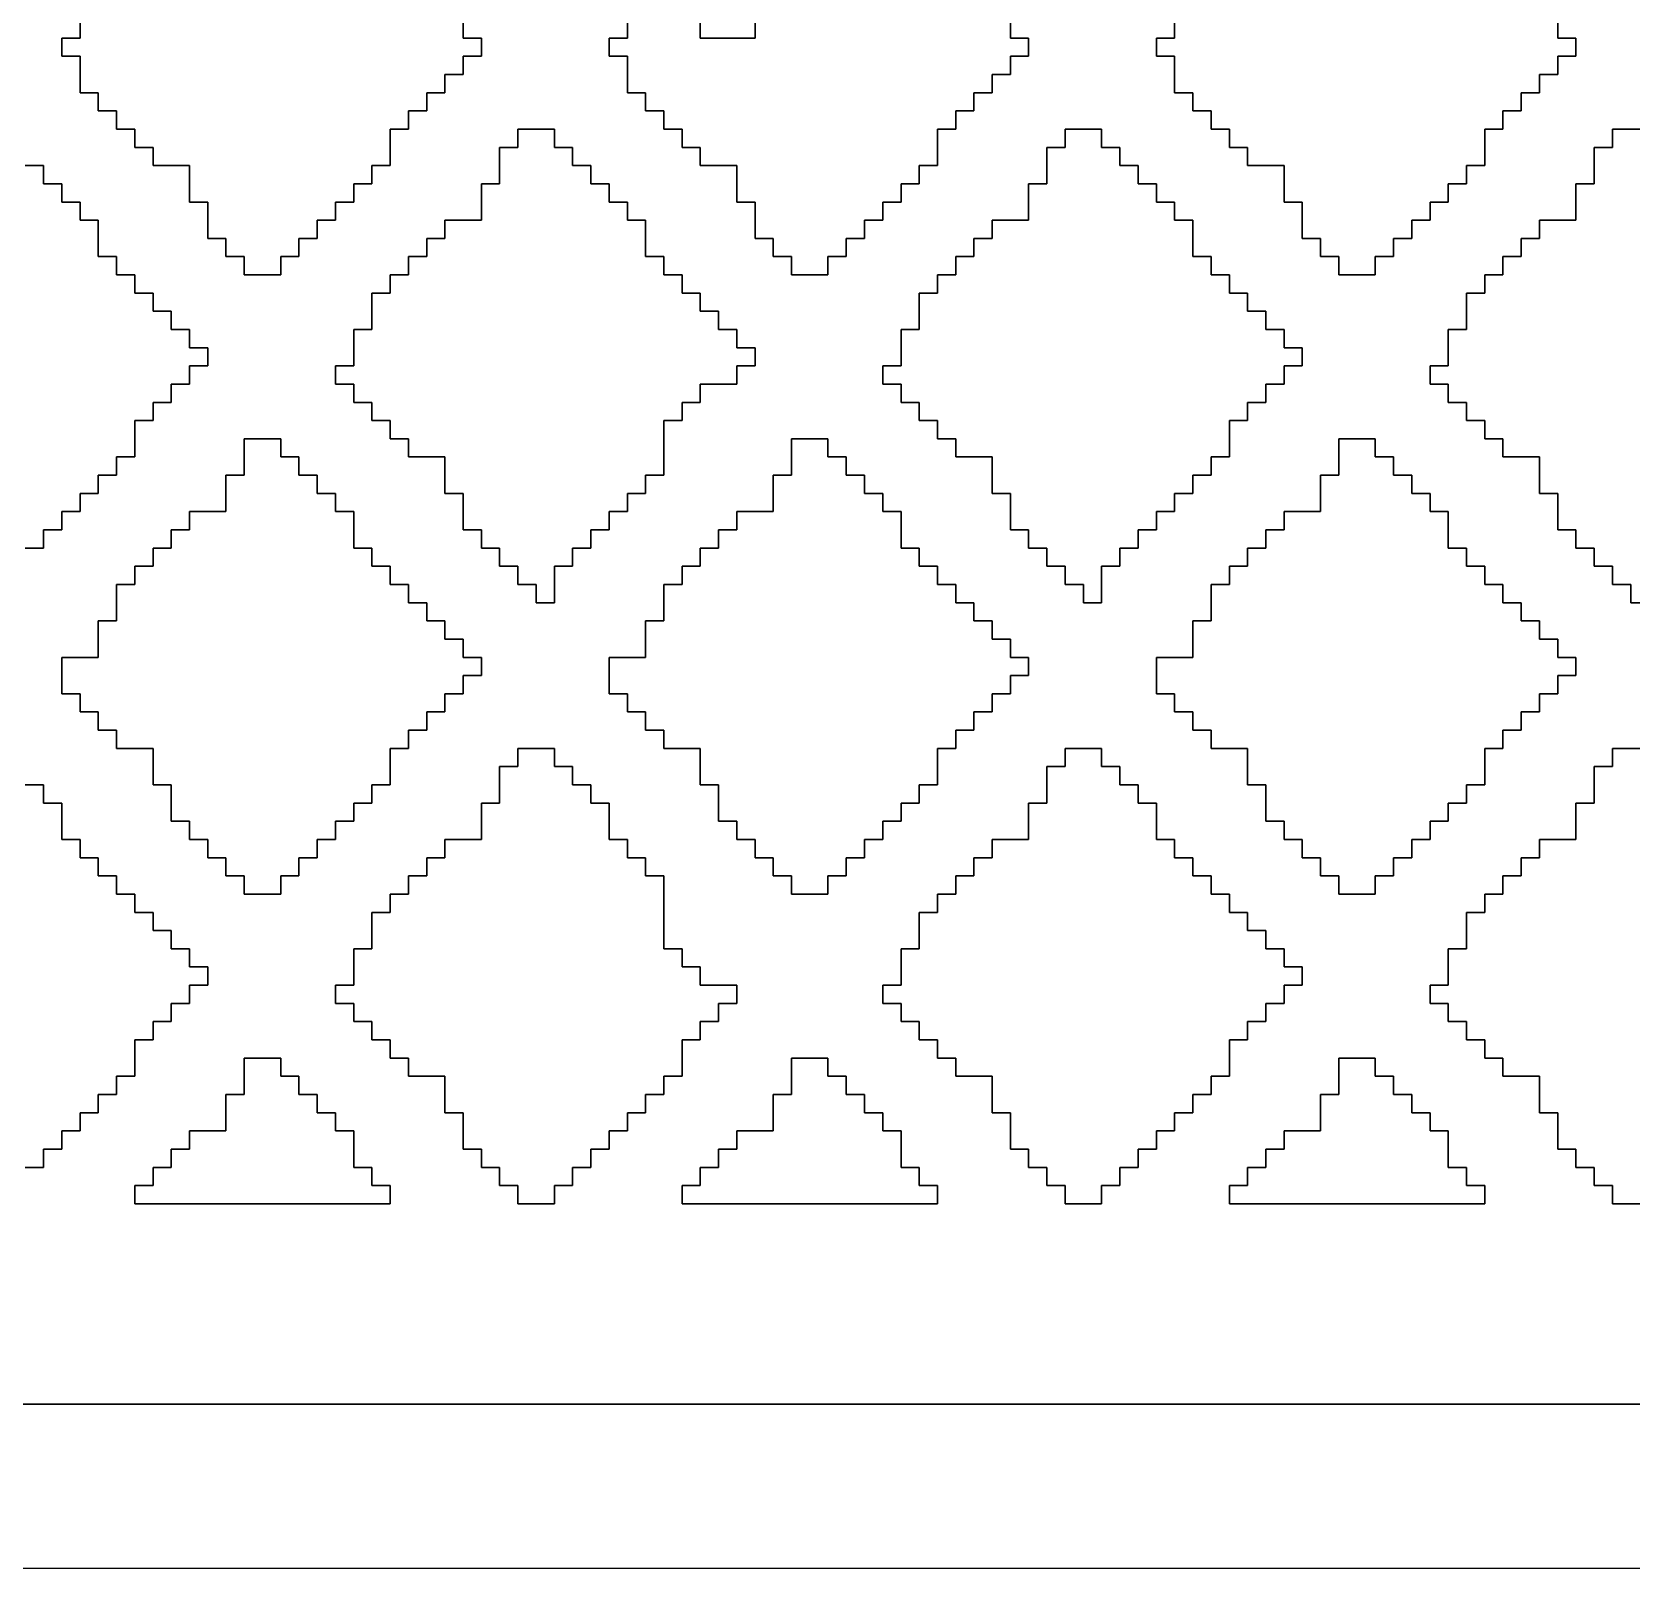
# Model space of a CAD drawing. Header units: millimetres. Extents: x 0 to 6624, y -35 to 3500.
# Drawn here: x 5262.7 to 5465.1, y 0 to 194.4 of the extents above; entities that cross this region are included whole.
import ezdxf

# ---------------------------------------------------------------- set-up
doc = ezdxf.new("R2010")
doc.units = ezdxf.units.MM
for name, color, linetype in [('AUTHORITY_DIMENSIONS', 7, 'Continuous'), ('garden_ground', 7, 'Continuous'), ('shiorido', 7, 'Continuous')]:
    doc.layers.add(name, color=color, linetype=linetype)

msp = doc.modelspace()

# ---------------------------------------------------------------- linework, layer by layer
at = {"layer": 'AUTHORITY_DIMENSIONS'}
msp.add_lwpolyline([(4080, 0), (6580, 0), (6580, 3500), (4080, 3500)], close=True, dxfattribs=at)
at = {"layer": 'garden_ground'}
for points in [[(5268.83, 198.29), (5268.83, 193.68), (5266.52, 193.68), (5266.52, 191.37), (5268.83, 191.37), (5268.83, 186.76), (5271.14, 186.76), (5271.14, 184.45), (5273.44, 184.45), (5273.44, 182.15), (5275.75, 182.15), (5275.75, 179.84), (5278.06, 179.84), (5278.06, 177.54), (5282.68, 177.54), (5282.68, 172.92), (5284.99, 172.92), (5284.99, 168.31), (5287.29, 168.31), (5287.29, 166.01), (5289.6, 166.01), (5289.6, 163.7), (5294.22, 163.7), (5294.22, 166.01), (5296.53, 166.01), (5296.53, 168.31), (5298.84, 168.31), (5298.84, 170.62), (5301.14, 170.62), (5301.14, 172.92), (5303.45, 172.92), (5303.45, 175.23), (5305.76, 175.23), (5305.76, 177.54), (5308.07, 177.54), (5308.07, 182.15), (5310.38, 182.15), (5310.38, 184.45), (5312.69, 184.45), (5312.69, 186.76), (5315, 186.76), (5315, 189.06), (5317.3, 189.06), (5317.3, 191.37), (5319.61, 191.37), (5319.61, 193.68), (5317.3, 193.68), (5317.3, 195.98)], [(5338.08, 198.29), (5338.08, 193.68), (5335.77, 193.68), (5335.77, 191.37), (5338.08, 191.37), (5338.08, 186.76), (5340.39, 186.76), (5340.39, 184.45), (5342.7, 184.45), (5342.7, 182.15), (5345, 182.15), (5345, 179.84), (5347.31, 179.84), (5347.31, 177.54), (5351.93, 177.54), (5351.93, 172.92), (5354.24, 172.92), (5354.24, 168.31), (5356.55, 168.31), (5356.55, 166.01), (5358.86, 166.01), (5358.86, 163.7), (5363.47, 163.7), (5363.47, 166.01), (5365.78, 166.01), (5365.78, 168.31), (5368.09, 168.31), (5368.09, 170.62), (5370.4, 170.62), (5370.4, 172.92), (5372.71, 172.92), (5372.71, 175.23), (5375.01, 175.23), (5375.01, 177.54), (5377.32, 177.54), (5377.32, 182.15), (5379.63, 182.15), (5379.63, 184.45), (5381.94, 184.45), (5381.94, 186.76), (5384.25, 186.76), (5384.25, 189.06), (5386.56, 189.06), (5386.56, 191.37), (5388.86, 191.37), (5388.86, 193.68), (5386.56, 193.68), (5386.56, 195.98)], [(5407.33, 198.29), (5407.33, 193.68), (5405.02, 193.68), (5405.02, 191.37), (5407.33, 191.37), (5407.33, 186.76), (5409.64, 186.76), (5409.64, 184.45), (5411.95, 184.45), (5411.95, 182.15), (5414.26, 182.15), (5414.26, 179.84), (5416.57, 179.84), (5416.57, 177.54), (5421.18, 177.54), (5421.18, 172.92), (5423.49, 172.92), (5423.49, 168.31), (5425.8, 168.31), (5425.8, 166.01), (5428.11, 166.01), (5428.11, 163.7), (5432.72, 163.7), (5432.72, 166.01), (5435.03, 166.01), (5435.03, 168.31), (5437.34, 168.31), (5437.34, 170.62), (5439.65, 170.62), (5439.65, 172.92), (5441.96, 172.92), (5441.96, 175.23), (5444.27, 175.23), (5444.27, 177.54), (5446.57, 177.54), (5446.57, 182.15), (5448.88, 182.15), (5448.88, 184.45), (5451.19, 184.45), (5451.19, 186.76), (5453.5, 186.76), (5453.5, 189.06), (5455.81, 189.06), (5455.81, 191.37), (5458.12, 191.37), (5458.12, 193.68), (5455.81, 193.68), (5455.81, 195.98)], [(5354.24, 195.98), (5354.24, 193.68), (5347.31, 193.68), (5347.31, 195.98)], [(5467.35, 182.15), (5462.73, 182.15), (5462.73, 182.15), (5462.73, 179.84), (5460.42, 179.84), (5460.42, 175.23), (5458.12, 175.23), (5458.12, 170.62), (5453.5, 170.62), (5453.5, 168.31), (5451.19, 168.31), (5451.19, 166.01), (5448.88, 166.01), (5448.88, 163.7), (5446.57, 163.7), (5446.57, 161.4), (5444.27, 161.4), (5444.27, 156.79), (5441.96, 156.79), (5441.96, 152.17), (5439.65, 152.17), (5439.65, 149.87), (5441.96, 149.87), (5441.96, 147.56), (5444.27, 147.56), (5444.27, 145.26), (5446.57, 145.26), (5446.57, 142.95), (5448.88, 142.95), (5448.88, 140.65), (5453.5, 140.65), (5453.5, 136.03), (5455.81, 136.03), (5455.81, 131.42), (5458.12, 131.42), (5458.12, 129.12), (5460.42, 129.12), (5460.42, 126.81), (5462.73, 126.81), (5462.73, 124.51), (5465.04, 124.51), (5465.04, 122.2), (5467.35, 122.2)], [(5261.9, 129.12), (5264.21, 129.12), (5264.21, 131.42), (5266.52, 131.42), (5266.52, 133.73), (5268.83, 133.73), (5268.83, 136.03), (5271.14, 136.03), (5271.14, 138.34), (5273.44, 138.34), (5273.44, 140.65), (5275.75, 140.65), (5275.75, 145.26), (5278.06, 145.26), (5278.06, 147.56), (5280.37, 147.56), (5280.37, 149.87), (5282.68, 149.87), (5282.68, 152.17), (5284.99, 152.17), (5284.99, 154.48), (5282.68, 154.48), (5282.68, 156.79), (5280.37, 156.79), (5280.37, 159.09), (5278.06, 159.09), (5278.06, 161.4), (5275.75, 161.4), (5275.75, 163.7), (5273.44, 163.7), (5273.44, 166.01), (5271.14, 166.01), (5271.14, 170.62), (5268.83, 170.62), (5268.83, 172.92), (5266.52, 172.92), (5266.52, 175.23), (5264.21, 175.23), (5264.21, 177.54), (5261.9, 177.54)], [(5467.35, 103.75), (5462.73, 103.75), (5462.73, 103.75), (5462.73, 101.45), (5460.42, 101.45), (5460.42, 96.84), (5458.12, 96.84), (5458.12, 92.23), (5453.5, 92.23), (5453.5, 89.92), (5451.19, 89.92), (5451.19, 87.62), (5448.88, 87.62), (5448.88, 85.31), (5446.57, 85.31), (5446.57, 83), (5444.27, 83), (5444.27, 78.39), (5441.96, 78.39), (5441.96, 73.78), (5439.65, 73.78), (5439.65, 71.48), (5441.96, 71.48), (5441.96, 69.17), (5444.27, 69.17), (5444.27, 66.86), (5446.57, 66.86), (5446.57, 64.56), (5448.88, 64.56), (5448.88, 62.25), (5453.5, 62.25), (5453.5, 57.64), (5455.81, 57.64), (5455.81, 53.03), (5458.12, 53.03), (5458.12, 50.72), (5460.42, 50.72), (5460.42, 48.42), (5462.73, 48.42), (5462.73, 46.11), (5467.35, 46.11)], [(5261.9, 50.72), (5264.21, 50.72), (5264.21, 53.03), (5266.52, 53.03), (5266.52, 55.34), (5268.83, 55.34), (5268.83, 57.64), (5271.14, 57.64), (5271.14, 59.95), (5273.44, 59.95), (5273.44, 62.25), (5275.75, 62.25), (5275.75, 66.86), (5278.06, 66.86), (5278.06, 69.17), (5280.37, 69.17), (5280.37, 71.48), (5282.68, 71.48), (5282.68, 73.78), (5284.99, 73.78), (5284.99, 76.09), (5282.68, 76.09), (5282.68, 78.39), (5280.37, 78.39), (5280.37, 80.7), (5278.06, 80.7), (5278.06, 83), (5275.75, 83), (5275.75, 85.31), (5273.44, 85.31), (5273.44, 87.62), (5271.14, 87.62), (5271.14, 89.92), (5268.83, 89.92), (5268.83, 92.23), (5266.52, 92.23), (5266.52, 96.84), (5264.21, 96.84), (5264.21, 99.14), (5261.9, 99.14)], [(5585.08, 20.75), (5118.78, 20.75), (5118.78, 23.06), (5116.47, 23.06), (5116.47, 25.36), (5111.86, 25.36), (5111.86, 29.97), (5109.55, 29.97), (5109.55, 32.28), (5107.24, 32.28), (5107.24, 96.84), (5100.31, 96.84), (5100.31, 94.53), (5095.7, 94.53), (5095.7, 0), (5608.16, 0)]]:
    msp.add_lwpolyline(points, dxfattribs=at)
for points in [[(5324.23, 182.15), (5324.23, 179.84), (5321.92, 179.84), (5321.92, 175.23), (5319.61, 175.23), (5319.61, 170.62), (5315, 170.62), (5315, 168.31), (5312.69, 168.31), (5312.69, 166.01), (5310.38, 166.01), (5310.38, 163.7), (5308.07, 163.7), (5308.07, 161.4), (5305.76, 161.4), (5305.76, 156.79), (5303.45, 156.79), (5303.45, 152.17), (5301.14, 152.17), (5301.14, 149.87), (5303.45, 149.87), (5303.45, 147.56), (5305.76, 147.56), (5305.76, 145.26), (5308.07, 145.26), (5308.07, 142.95), (5310.38, 142.95), (5310.38, 140.65), (5315, 140.65), (5315, 136.03), (5317.3, 136.03), (5317.3, 131.42), (5319.61, 131.42), (5319.61, 129.12), (5321.92, 129.12), (5321.92, 126.81), (5324.23, 126.81), (5324.23, 124.51), (5326.54, 124.51), (5326.54, 122.2), (5328.85, 122.2), (5328.85, 126.81), (5331.15, 126.81), (5331.15, 129.12), (5333.46, 129.12), (5333.46, 131.42), (5335.77, 131.42), (5335.77, 133.73), (5338.08, 133.73), (5338.08, 136.03), (5340.39, 136.03), (5340.39, 138.34), (5342.7, 138.34), (5342.7, 145.26), (5345, 145.26), (5345, 147.56), (5347.31, 147.56), (5347.31, 149.87), (5351.93, 149.87), (5351.93, 152.17), (5354.24, 152.17), (5354.24, 154.48), (5351.93, 154.48), (5351.93, 156.79), (5349.62, 156.79), (5349.62, 159.09), (5347.31, 159.09), (5347.31, 161.4), (5345, 161.4), (5345, 163.7), (5342.7, 163.7), (5342.7, 166.01), (5340.39, 166.01), (5340.39, 170.62), (5338.08, 170.62), (5338.08, 172.92), (5335.77, 172.92), (5335.77, 175.23), (5333.46, 175.23), (5333.46, 177.54), (5331.15, 177.54), (5331.15, 179.84), (5328.85, 179.84), (5328.85, 182.15), (5324.23, 182.15)], [(5393.48, 182.15), (5393.48, 179.84), (5391.17, 179.84), (5391.17, 175.23), (5388.86, 175.23), (5388.86, 170.62), (5384.25, 170.62), (5384.25, 168.31), (5381.94, 168.31), (5381.94, 166.01), (5379.63, 166.01), (5379.63, 163.7), (5377.32, 163.7), (5377.32, 161.4), (5375.01, 161.4), (5375.01, 156.79), (5372.71, 156.79), (5372.71, 152.17), (5370.4, 152.17), (5370.4, 149.87), (5372.71, 149.87), (5372.71, 147.56), (5375.01, 147.56), (5375.01, 145.26), (5377.32, 145.26), (5377.32, 142.95), (5379.63, 142.95), (5379.63, 140.65), (5384.25, 140.65), (5384.25, 136.03), (5386.56, 136.03), (5386.56, 131.42), (5388.86, 131.42), (5388.86, 129.12), (5391.17, 129.12), (5391.17, 126.81), (5393.48, 126.81), (5393.48, 124.51), (5395.79, 124.51), (5395.79, 122.2), (5398.1, 122.2), (5398.1, 126.81), (5400.41, 126.81), (5400.41, 129.12), (5402.71, 129.12), (5402.71, 131.42), (5405.02, 131.42), (5405.02, 133.73), (5407.33, 133.73), (5407.33, 136.03), (5409.64, 136.03), (5409.64, 138.34), (5411.95, 138.34), (5411.95, 140.65), (5414.26, 140.65), (5414.26, 145.26), (5416.57, 145.26), (5416.57, 147.56), (5418.87, 147.56), (5418.87, 149.87), (5421.18, 149.87), (5421.18, 152.17), (5423.49, 152.17), (5423.49, 154.48), (5421.18, 154.48), (5421.18, 156.79), (5418.87, 156.79), (5418.87, 159.09), (5416.57, 159.09), (5416.57, 161.4), (5414.26, 161.4), (5414.26, 163.7), (5411.95, 163.7), (5411.95, 166.01), (5409.64, 166.01), (5409.64, 170.62), (5407.33, 170.62), (5407.33, 172.92), (5405.02, 172.92), (5405.02, 175.23), (5402.71, 175.23), (5402.71, 177.54), (5400.41, 177.54), (5400.41, 179.84), (5398.1, 179.84), (5398.1, 182.15), (5393.48, 182.15)], [(5289.6, 142.95), (5289.6, 138.34), (5287.29, 138.34), (5287.29, 133.73), (5282.68, 133.73), (5282.68, 131.42), (5280.37, 131.42), (5280.37, 129.12), (5278.06, 129.12), (5278.06, 126.81), (5275.75, 126.81), (5275.75, 124.51), (5273.44, 124.51), (5273.44, 119.89), (5271.14, 119.89), (5271.14, 115.28), (5266.52, 115.28), (5266.52, 110.67), (5268.83, 110.67), (5268.83, 108.37), (5271.14, 108.37), (5271.14, 106.06), (5273.44, 106.06), (5273.44, 103.75), (5278.06, 103.75), (5278.06, 99.14), (5280.37, 99.14), (5280.37, 94.53), (5282.68, 94.53), (5282.68, 92.23), (5284.99, 92.23), (5284.99, 89.92), (5287.29, 89.92), (5287.29, 87.62), (5289.6, 87.62), (5289.6, 85.31), (5294.22, 85.31), (5294.22, 87.62), (5296.53, 87.62), (5296.53, 89.92), (5298.84, 89.92), (5298.84, 92.23), (5301.14, 92.23), (5301.14, 94.53), (5303.45, 94.53), (5303.45, 96.84), (5305.76, 96.84), (5305.76, 99.14), (5308.07, 99.14), (5308.07, 103.75), (5310.38, 103.75), (5310.38, 106.06), (5312.69, 106.06), (5312.69, 108.37), (5315, 108.37), (5315, 110.67), (5317.3, 110.67), (5317.3, 112.98), (5319.61, 112.98), (5319.61, 115.28), (5317.3, 115.28), (5317.3, 117.59), (5315, 117.59), (5315, 119.89), (5312.69, 119.89), (5312.69, 122.2), (5310.38, 122.2), (5310.38, 124.51), (5308.07, 124.51), (5308.07, 126.81), (5305.76, 126.81), (5305.76, 129.12), (5303.45, 129.12), (5303.45, 133.73), (5301.14, 133.73), (5301.14, 136.03), (5298.84, 136.03), (5298.84, 138.34), (5296.53, 138.34), (5296.53, 140.65), (5294.22, 140.65), (5294.22, 142.95), (5289.6, 142.95)], [(5358.86, 142.95), (5358.86, 138.34), (5356.55, 138.34), (5356.55, 133.73), (5351.93, 133.73), (5351.93, 131.42), (5349.62, 131.42), (5349.62, 129.12), (5347.31, 129.12), (5347.31, 126.81), (5345, 126.81), (5345, 124.51), (5342.7, 124.51), (5342.7, 119.89), (5340.39, 119.89), (5340.39, 115.28), (5335.77, 115.28), (5335.77, 110.67), (5338.08, 110.67), (5338.08, 108.37), (5340.39, 108.37), (5340.39, 106.06), (5342.7, 106.06), (5342.7, 103.75), (5347.31, 103.75), (5347.31, 99.14), (5349.62, 99.14), (5349.62, 94.53), (5351.93, 94.53), (5351.93, 92.23), (5354.24, 92.23), (5354.24, 89.92), (5356.55, 89.92), (5356.55, 87.62), (5358.86, 87.62), (5358.86, 85.31), (5363.47, 85.31), (5363.47, 87.62), (5365.78, 87.62), (5365.78, 89.92), (5368.09, 89.92), (5368.09, 92.23), (5370.4, 92.23), (5370.4, 94.53), (5372.71, 94.53), (5372.71, 96.84), (5375.01, 96.84), (5375.01, 99.14), (5377.32, 99.14), (5377.32, 103.75), (5379.63, 103.75), (5379.63, 106.06), (5381.94, 106.06), (5381.94, 108.37), (5384.25, 108.37), (5384.25, 110.67), (5386.56, 110.67), (5386.56, 112.98), (5388.86, 112.98), (5388.86, 115.28), (5386.56, 115.28), (5386.56, 117.59), (5384.25, 117.59), (5384.25, 119.89), (5381.94, 119.89), (5381.94, 122.2), (5379.63, 122.2), (5379.63, 124.51), (5377.32, 124.51), (5377.32, 126.81), (5375.01, 126.81), (5375.01, 129.12), (5372.71, 129.12), (5372.71, 133.73), (5370.4, 133.73), (5370.4, 136.03), (5368.09, 136.03), (5368.09, 138.34), (5365.78, 138.34), (5365.78, 140.65), (5363.47, 140.65), (5363.47, 142.95), (5358.86, 142.95)], [(5428.11, 142.95), (5428.11, 138.34), (5425.8, 138.34), (5425.8, 133.73), (5421.18, 133.73), (5421.18, 131.42), (5418.87, 131.42), (5418.87, 129.12), (5416.57, 129.12), (5416.57, 126.81), (5414.26, 126.81), (5414.26, 124.51), (5411.95, 124.51), (5411.95, 119.89), (5409.64, 119.89), (5409.64, 115.28), (5405.02, 115.28), (5405.02, 110.67), (5407.33, 110.67), (5407.33, 108.37), (5409.64, 108.37), (5409.64, 106.06), (5411.95, 106.06), (5411.95, 103.75), (5416.57, 103.75), (5416.57, 99.14), (5418.87, 99.14), (5418.87, 94.53), (5421.18, 94.53), (5421.18, 92.23), (5423.49, 92.23), (5423.49, 89.92), (5425.8, 89.92), (5425.8, 87.62), (5428.11, 87.62), (5428.11, 85.31), (5432.72, 85.31), (5432.72, 87.62), (5435.03, 87.62), (5435.03, 89.92), (5437.34, 89.92), (5437.34, 92.23), (5439.65, 92.23), (5439.65, 94.53), (5441.96, 94.53), (5441.96, 96.84), (5444.27, 96.84), (5444.27, 99.14), (5446.57, 99.14), (5446.57, 103.75), (5448.88, 103.75), (5448.88, 106.06), (5451.19, 106.06), (5451.19, 108.37), (5453.5, 108.37), (5453.5, 110.67), (5455.81, 110.67), (5455.81, 112.98), (5458.12, 112.98), (5458.12, 115.28), (5455.81, 115.28), (5455.81, 117.59), (5453.5, 117.59), (5453.5, 119.89), (5451.19, 119.89), (5451.19, 122.2), (5448.88, 122.2), (5448.88, 124.51), (5446.57, 124.51), (5446.57, 126.81), (5444.27, 126.81), (5444.27, 129.12), (5441.96, 129.12), (5441.96, 133.73), (5439.65, 133.73), (5439.65, 136.03), (5437.34, 136.03), (5437.34, 138.34), (5435.03, 138.34), (5435.03, 140.65), (5432.72, 140.65), (5432.72, 142.95), (5428.11, 142.95)], [(5324.23, 103.75), (5324.23, 101.45), (5321.92, 101.45), (5321.92, 96.84), (5319.61, 96.84), (5319.61, 92.23), (5315, 92.23), (5315, 89.92), (5312.69, 89.92), (5312.69, 87.62), (5310.38, 87.62), (5310.38, 85.31), (5308.07, 85.31), (5308.07, 83), (5305.76, 83), (5305.76, 78.39), (5303.45, 78.39), (5303.45, 73.78), (5301.14, 73.78), (5301.14, 71.48), (5303.45, 71.48), (5303.45, 69.17), (5305.76, 69.17), (5305.76, 66.86), (5308.07, 66.86), (5308.07, 64.56), (5310.38, 64.56), (5310.38, 62.25), (5315, 62.25), (5315, 57.64), (5317.3, 57.64), (5317.3, 53.03), (5319.61, 53.03), (5319.61, 50.72), (5321.92, 50.72), (5321.92, 48.42), (5324.23, 48.42), (5324.23, 46.11), (5328.85, 46.11), (5328.85, 48.42), (5331.15, 48.42), (5331.15, 50.72), (5333.46, 50.72), (5333.46, 53.03), (5335.77, 53.03), (5335.77, 55.34), (5338.08, 55.34), (5338.08, 57.64), (5340.39, 57.64), (5340.39, 59.95), (5342.7, 59.95), (5342.7, 62.25), (5345, 62.25), (5345, 66.86), (5347.31, 66.86), (5347.31, 69.17), (5349.62, 69.17), (5349.62, 71.48), (5351.93, 71.48), (5351.93, 73.78), (5347.31, 73.78), (5347.31, 76.09), (5345, 76.09), (5345, 78.39), (5342.7, 78.39), (5342.7, 87.62), (5340.39, 87.62), (5340.39, 89.92), (5338.08, 89.92), (5338.08, 92.23), (5335.77, 92.23), (5335.77, 96.84), (5333.46, 96.84), (5333.46, 99.14), (5331.15, 99.14), (5331.15, 101.45), (5328.85, 101.45), (5328.85, 103.75), (5324.23, 103.75)], [(5393.48, 103.75), (5393.48, 101.45), (5391.17, 101.45), (5391.17, 96.84), (5388.86, 96.84), (5388.86, 92.23), (5384.25, 92.23), (5384.25, 89.92), (5381.94, 89.92), (5381.94, 87.62), (5379.63, 87.62), (5379.63, 85.31), (5377.32, 85.31), (5377.32, 83), (5375.01, 83), (5375.01, 78.39), (5372.71, 78.39), (5372.71, 73.78), (5370.4, 73.78), (5370.4, 71.48), (5372.71, 71.48), (5372.71, 69.17), (5375.01, 69.17), (5375.01, 66.86), (5377.32, 66.86), (5377.32, 64.56), (5379.63, 64.56), (5379.63, 62.25), (5384.25, 62.25), (5384.25, 57.64), (5386.56, 57.64), (5386.56, 53.03), (5388.86, 53.03), (5388.86, 50.72), (5391.17, 50.72), (5391.17, 48.42), (5393.48, 48.42), (5393.48, 46.11), (5398.1, 46.11), (5398.1, 48.42), (5400.41, 48.42), (5400.41, 50.72), (5402.71, 50.72), (5402.71, 53.03), (5405.02, 53.03), (5405.02, 55.34), (5407.33, 55.34), (5407.33, 57.64), (5409.64, 57.64), (5409.64, 59.95), (5411.95, 59.95), (5411.95, 62.25), (5414.26, 62.25), (5414.26, 66.86), (5416.57, 66.86), (5416.57, 69.17), (5418.87, 69.17), (5418.87, 71.48), (5421.18, 71.48), (5421.18, 73.78), (5423.49, 73.78), (5423.49, 76.09), (5421.18, 76.09), (5421.18, 78.39), (5418.87, 78.39), (5418.87, 80.7), (5416.57, 80.7), (5416.57, 83), (5414.26, 83), (5414.26, 85.31), (5411.95, 85.31), (5411.95, 87.62), (5409.64, 87.62), (5409.64, 89.92), (5407.33, 89.92), (5407.33, 92.23), (5405.02, 92.23), (5405.02, 96.84), (5402.71, 96.84), (5402.71, 99.14), (5400.41, 99.14), (5400.41, 101.45), (5398.1, 101.45), (5398.1, 103.75), (5393.48, 103.75)], [(5289.6, 64.56), (5289.6, 59.95), (5287.29, 59.95), (5287.29, 55.34), (5282.68, 55.34), (5282.68, 53.03), (5280.37, 53.03), (5280.37, 50.72), (5278.06, 50.72), (5278.06, 48.42), (5275.75, 48.42), (5275.75, 46.11), (5308.07, 46.11), (5308.07, 48.42), (5305.76, 48.42), (5305.76, 50.72), (5303.45, 50.72), (5303.45, 55.34), (5301.14, 55.34), (5301.14, 57.64), (5298.84, 57.64), (5298.84, 59.95), (5296.53, 59.95), (5296.53, 62.25), (5294.22, 62.25), (5294.22, 64.56), (5289.6, 64.56)], [(5358.86, 64.56), (5358.86, 59.95), (5356.55, 59.95), (5356.55, 55.34), (5351.93, 55.34), (5351.93, 53.03), (5349.62, 53.03), (5349.62, 50.72), (5347.31, 50.72), (5347.31, 48.42), (5345, 48.42), (5345, 46.11), (5377.32, 46.11), (5377.32, 48.42), (5375.01, 48.42), (5375.01, 50.72), (5372.71, 50.72), (5372.71, 55.34), (5370.4, 55.34), (5370.4, 57.64), (5368.09, 57.64), (5368.09, 59.95), (5365.78, 59.95), (5365.78, 62.25), (5363.47, 62.25), (5363.47, 64.56), (5358.86, 64.56)], [(5428.11, 64.56), (5428.11, 59.95), (5425.8, 59.95), (5425.8, 55.34), (5421.18, 55.34), (5421.18, 53.03), (5418.87, 53.03), (5418.87, 50.72), (5416.57, 50.72), (5416.57, 48.42), (5414.26, 48.42), (5414.26, 46.11), (5446.57, 46.11), (5446.57, 48.42), (5444.27, 48.42), (5444.27, 50.72), (5441.96, 50.72), (5441.96, 55.34), (5439.65, 55.34), (5439.65, 57.64), (5437.34, 57.64), (5437.34, 59.95), (5435.03, 59.95), (5435.03, 62.25), (5432.72, 62.25), (5432.72, 64.56), (5428.11, 64.56)]]:
    msp.add_lwpolyline(points, close=True, dxfattribs=at)
at = {"layer": 'shiorido'}
for points in [[(5317.3, 195.98), (5317.3, 193.68), (5319.61, 193.68), (5319.61, 191.37), (5317.3, 191.37), (5317.3, 189.06), (5315, 189.06), (5315, 186.76), (5312.69, 186.76), (5312.69, 184.45), (5310.38, 184.45), (5310.38, 182.15), (5308.07, 182.15), (5308.07, 177.54), (5305.76, 177.54), (5305.76, 175.23), (5303.45, 175.23), (5303.45, 172.92), (5301.14, 172.92), (5301.14, 170.62), (5298.84, 170.62), (5298.84, 168.31), (5296.53, 168.31), (5296.53, 166.01), (5294.22, 166.01), (5294.22, 163.7), (5289.6, 163.7), (5289.6, 166.01), (5287.29, 166.01), (5287.29, 168.31), (5284.99, 168.31), (5284.99, 172.92), (5282.68, 172.92), (5282.68, 177.54), (5278.06, 177.54), (5278.06, 179.84), (5275.75, 179.84), (5275.75, 182.15), (5273.44, 182.15), (5273.44, 184.45), (5271.14, 184.45), (5271.14, 186.76), (5268.83, 186.76), (5268.83, 191.37), (5266.52, 191.37), (5266.52, 193.68), (5268.83, 193.68), (5268.83, 198.29)], [(5386.56, 195.98), (5386.56, 193.68), (5388.86, 193.68), (5388.86, 191.37), (5386.56, 191.37), (5386.56, 189.06), (5384.25, 189.06), (5384.25, 186.76), (5381.94, 186.76), (5381.94, 184.45), (5379.63, 184.45), (5379.63, 182.15), (5377.32, 182.15), (5377.32, 177.54), (5375.01, 177.54), (5375.01, 175.23), (5372.71, 175.23), (5372.71, 172.92), (5370.4, 172.92), (5370.4, 170.62), (5368.09, 170.62), (5368.09, 168.31), (5365.78, 168.31), (5365.78, 166.01), (5363.47, 166.01), (5363.47, 163.7), (5358.86, 163.7), (5358.86, 166.01), (5356.55, 166.01), (5356.55, 168.31), (5354.24, 168.31), (5354.24, 172.92), (5351.93, 172.92), (5351.93, 177.54), (5347.31, 177.54), (5347.31, 179.84), (5345, 179.84), (5345, 182.15), (5342.7, 182.15), (5342.7, 184.45), (5340.39, 184.45), (5340.39, 186.76), (5338.08, 186.76), (5338.08, 191.37), (5335.77, 191.37), (5335.77, 193.68), (5338.08, 193.68), (5338.08, 198.29)], [(5455.81, 195.98), (5455.81, 193.68), (5458.12, 193.68), (5458.12, 191.37), (5455.81, 191.37), (5455.81, 189.06), (5453.5, 189.06), (5453.5, 186.76), (5451.19, 186.76), (5451.19, 184.45), (5448.88, 184.45), (5448.88, 182.15), (5446.57, 182.15), (5446.57, 177.54), (5444.27, 177.54), (5444.27, 175.23), (5441.96, 175.23), (5441.96, 172.92), (5439.65, 172.92), (5439.65, 170.62), (5437.34, 170.62), (5437.34, 168.31), (5435.03, 168.31), (5435.03, 166.01), (5432.72, 166.01), (5432.72, 163.7), (5428.11, 163.7), (5428.11, 166.01), (5425.8, 166.01), (5425.8, 168.31), (5423.49, 168.31), (5423.49, 172.92), (5421.18, 172.92), (5421.18, 177.54), (5416.57, 177.54), (5416.57, 179.84), (5414.26, 179.84), (5414.26, 182.15), (5411.95, 182.15), (5411.95, 184.45), (5409.64, 184.45), (5409.64, 186.76), (5407.33, 186.76), (5407.33, 191.37), (5405.02, 191.37), (5405.02, 193.68), (5407.33, 193.68), (5407.33, 198.29)], [(5347.31, 195.98), (5347.31, 193.68), (5354.24, 193.68), (5354.24, 195.98)], [(5467.35, 122.2), (5465.04, 122.2), (5465.04, 124.51), (5462.73, 124.51), (5462.73, 126.81), (5460.42, 126.81), (5460.42, 129.12), (5458.12, 129.12), (5458.12, 131.42), (5455.81, 131.42), (5455.81, 136.03), (5453.5, 136.03), (5453.5, 140.65), (5448.88, 140.65), (5448.88, 142.95), (5446.57, 142.95), (5446.57, 145.26), (5444.27, 145.26), (5444.27, 147.56), (5441.96, 147.56), (5441.96, 149.87), (5439.65, 149.87), (5439.65, 152.17), (5441.96, 152.17), (5441.96, 156.79), (5444.27, 156.79), (5444.27, 161.4), (5446.57, 161.4), (5446.57, 163.7), (5448.88, 163.7), (5448.88, 166.01), (5451.19, 166.01), (5451.19, 168.31), (5453.5, 168.31), (5453.5, 170.62), (5458.12, 170.62), (5458.12, 175.23), (5460.42, 175.23), (5460.42, 179.84), (5462.73, 179.84), (5462.73, 182.15), (5462.73, 182.15), (5467.35, 182.15)], [(5261.9, 177.54), (5264.21, 177.54), (5264.21, 175.23), (5266.52, 175.23), (5266.52, 172.92), (5268.83, 172.92), (5268.83, 170.62), (5271.14, 170.62), (5271.14, 166.01), (5273.44, 166.01), (5273.44, 163.7), (5275.75, 163.7), (5275.75, 161.4), (5278.06, 161.4), (5278.06, 159.09), (5280.37, 159.09), (5280.37, 156.79), (5282.68, 156.79), (5282.68, 154.48), (5284.99, 154.48), (5284.99, 152.17), (5282.68, 152.17), (5282.68, 149.87), (5280.37, 149.87), (5280.37, 147.56), (5278.06, 147.56), (5278.06, 145.26), (5275.75, 145.26), (5275.75, 140.65), (5273.44, 140.65), (5273.44, 138.34), (5271.14, 138.34), (5271.14, 136.03), (5268.83, 136.03), (5268.83, 133.73), (5266.52, 133.73), (5266.52, 131.42), (5264.21, 131.42), (5264.21, 129.12), (5261.9, 129.12)], [(5467.35, 46.11), (5462.73, 46.11), (5462.73, 48.42), (5460.42, 48.42), (5460.42, 50.72), (5458.12, 50.72), (5458.12, 53.03), (5455.81, 53.03), (5455.81, 57.64), (5453.5, 57.64), (5453.5, 62.25), (5448.88, 62.25), (5448.88, 64.56), (5446.57, 64.56), (5446.57, 66.86), (5444.27, 66.86), (5444.27, 69.17), (5441.96, 69.17), (5441.96, 71.48), (5439.65, 71.48), (5439.65, 73.78), (5441.96, 73.78), (5441.96, 78.39), (5444.27, 78.39), (5444.27, 83), (5446.57, 83), (5446.57, 85.31), (5448.88, 85.31), (5448.88, 87.62), (5451.19, 87.62), (5451.19, 89.92), (5453.5, 89.92), (5453.5, 92.23), (5458.12, 92.23), (5458.12, 96.84), (5460.42, 96.84), (5460.42, 101.45), (5462.73, 101.45), (5462.73, 103.75), (5462.73, 103.75), (5467.35, 103.75)], [(5261.9, 99.14), (5264.21, 99.14), (5264.21, 96.84), (5266.52, 96.84), (5266.52, 92.23), (5268.83, 92.23), (5268.83, 89.92), (5271.14, 89.92), (5271.14, 87.62), (5273.44, 87.62), (5273.44, 85.31), (5275.75, 85.31), (5275.75, 83), (5278.06, 83), (5278.06, 80.7), (5280.37, 80.7), (5280.37, 78.39), (5282.68, 78.39), (5282.68, 76.09), (5284.99, 76.09), (5284.99, 73.78), (5282.68, 73.78), (5282.68, 71.48), (5280.37, 71.48), (5280.37, 69.17), (5278.06, 69.17), (5278.06, 66.86), (5275.75, 66.86), (5275.75, 62.25), (5273.44, 62.25), (5273.44, 59.95), (5271.14, 59.95), (5271.14, 57.64), (5268.83, 57.64), (5268.83, 55.34), (5266.52, 55.34), (5266.52, 53.03), (5264.21, 53.03), (5264.21, 50.72), (5261.9, 50.72)], [(5056.45, 0), (5095.7, 0), (5095.7, 94.53), (5100.31, 94.53), (5100.31, 96.84), (5107.24, 96.84), (5107.24, 32.28), (5109.55, 32.28), (5109.55, 29.97), (5111.86, 29.97), (5111.86, 25.36), (5116.47, 25.36), (5116.47, 23.06), (5118.78, 23.06), (5118.78, 20.75), (5585.08, 20.75)]]:
    msp.add_lwpolyline(points, dxfattribs=at)
for points in [[(5324.23, 182.15), (5328.85, 182.15), (5328.85, 179.84), (5331.15, 179.84), (5331.15, 177.54), (5333.46, 177.54), (5333.46, 175.23), (5335.77, 175.23), (5335.77, 172.92), (5338.08, 172.92), (5338.08, 170.62), (5340.39, 170.62), (5340.39, 166.01), (5342.7, 166.01), (5342.7, 163.7), (5345, 163.7), (5345, 161.4), (5347.31, 161.4), (5347.31, 159.09), (5349.62, 159.09), (5349.62, 156.79), (5351.93, 156.79), (5351.93, 154.48), (5354.24, 154.48), (5354.24, 152.17), (5351.93, 152.17), (5351.93, 149.87), (5347.31, 149.87), (5347.31, 147.56), (5345, 147.56), (5345, 145.26), (5342.7, 145.26), (5342.7, 138.34), (5340.39, 138.34), (5340.39, 136.03), (5338.08, 136.03), (5338.08, 133.73), (5335.77, 133.73), (5335.77, 131.42), (5333.46, 131.42), (5333.46, 129.12), (5331.15, 129.12), (5331.15, 126.81), (5328.85, 126.81), (5328.85, 122.2), (5326.54, 122.2), (5326.54, 124.51), (5324.23, 124.51), (5324.23, 126.81), (5321.92, 126.81), (5321.92, 129.12), (5319.61, 129.12), (5319.61, 131.42), (5317.3, 131.42), (5317.3, 136.03), (5315, 136.03), (5315, 140.65), (5310.38, 140.65), (5310.38, 142.95), (5308.07, 142.95), (5308.07, 145.26), (5305.76, 145.26), (5305.76, 147.56), (5303.45, 147.56), (5303.45, 149.87), (5301.14, 149.87), (5301.14, 152.17), (5303.45, 152.17), (5303.45, 156.79), (5305.76, 156.79), (5305.76, 161.4), (5308.07, 161.4), (5308.07, 163.7), (5310.38, 163.7), (5310.38, 166.01), (5312.69, 166.01), (5312.69, 168.31), (5315, 168.31), (5315, 170.62), (5319.61, 170.62), (5319.61, 175.23), (5321.92, 175.23), (5321.92, 179.84), (5324.23, 179.84), (5324.23, 182.15)], [(5393.48, 182.15), (5398.1, 182.15), (5398.1, 179.84), (5400.41, 179.84), (5400.41, 177.54), (5402.71, 177.54), (5402.71, 175.23), (5405.02, 175.23), (5405.02, 172.92), (5407.33, 172.92), (5407.33, 170.62), (5409.64, 170.62), (5409.64, 166.01), (5411.95, 166.01), (5411.95, 163.7), (5414.26, 163.7), (5414.26, 161.4), (5416.57, 161.4), (5416.57, 159.09), (5418.87, 159.09), (5418.87, 156.79), (5421.18, 156.79), (5421.18, 154.48), (5423.49, 154.48), (5423.49, 152.17), (5421.18, 152.17), (5421.18, 149.87), (5418.87, 149.87), (5418.87, 147.56), (5416.57, 147.56), (5416.57, 145.26), (5414.26, 145.26), (5414.26, 140.65), (5411.95, 140.65), (5411.95, 138.34), (5409.64, 138.34), (5409.64, 136.03), (5407.33, 136.03), (5407.33, 133.73), (5405.02, 133.73), (5405.02, 131.42), (5402.71, 131.42), (5402.71, 129.12), (5400.41, 129.12), (5400.41, 126.81), (5398.1, 126.81), (5398.1, 122.2), (5395.79, 122.2), (5395.79, 124.51), (5393.48, 124.51), (5393.48, 126.81), (5391.17, 126.81), (5391.17, 129.12), (5388.86, 129.12), (5388.86, 131.42), (5386.56, 131.42), (5386.56, 136.03), (5384.25, 136.03), (5384.25, 140.65), (5379.63, 140.65), (5379.63, 142.95), (5377.32, 142.95), (5377.32, 145.26), (5375.01, 145.26), (5375.01, 147.56), (5372.71, 147.56), (5372.71, 149.87), (5370.4, 149.87), (5370.4, 152.17), (5372.71, 152.17), (5372.71, 156.79), (5375.01, 156.79), (5375.01, 161.4), (5377.32, 161.4), (5377.32, 163.7), (5379.63, 163.7), (5379.63, 166.01), (5381.94, 166.01), (5381.94, 168.31), (5384.25, 168.31), (5384.25, 170.62), (5388.86, 170.62), (5388.86, 175.23), (5391.17, 175.23), (5391.17, 179.84), (5393.48, 179.84), (5393.48, 182.15)], [(5289.6, 142.95), (5294.22, 142.95), (5294.22, 140.65), (5296.53, 140.65), (5296.53, 138.34), (5298.84, 138.34), (5298.84, 136.03), (5301.14, 136.03), (5301.14, 133.73), (5303.45, 133.73), (5303.45, 129.12), (5305.76, 129.12), (5305.76, 126.81), (5308.07, 126.81), (5308.07, 124.51), (5310.38, 124.51), (5310.38, 122.2), (5312.69, 122.2), (5312.69, 119.89), (5315, 119.89), (5315, 117.59), (5317.3, 117.59), (5317.3, 115.28), (5319.61, 115.28), (5319.61, 112.98), (5317.3, 112.98), (5317.3, 110.67), (5315, 110.67), (5315, 108.37), (5312.69, 108.37), (5312.69, 106.06), (5310.38, 106.06), (5310.38, 103.75), (5308.07, 103.75), (5308.07, 99.14), (5305.76, 99.14), (5305.76, 96.84), (5303.45, 96.84), (5303.45, 94.53), (5301.14, 94.53), (5301.14, 92.23), (5298.84, 92.23), (5298.84, 89.92), (5296.53, 89.92), (5296.53, 87.62), (5294.22, 87.62), (5294.22, 85.31), (5289.6, 85.31), (5289.6, 87.62), (5287.29, 87.62), (5287.29, 89.92), (5284.99, 89.92), (5284.99, 92.23), (5282.68, 92.23), (5282.68, 94.53), (5280.37, 94.53), (5280.37, 99.14), (5278.06, 99.14), (5278.06, 103.75), (5273.44, 103.75), (5273.44, 106.06), (5271.14, 106.06), (5271.14, 108.37), (5268.83, 108.37), (5268.83, 110.67), (5266.52, 110.67), (5266.52, 115.28), (5271.14, 115.28), (5271.14, 119.89), (5273.44, 119.89), (5273.44, 124.51), (5275.75, 124.51), (5275.75, 126.81), (5278.06, 126.81), (5278.06, 129.12), (5280.37, 129.12), (5280.37, 131.42), (5282.68, 131.42), (5282.68, 133.73), (5287.29, 133.73), (5287.29, 138.34), (5289.6, 138.34), (5289.6, 142.95)], [(5358.86, 142.95), (5363.47, 142.95), (5363.47, 140.65), (5365.78, 140.65), (5365.78, 138.34), (5368.09, 138.34), (5368.09, 136.03), (5370.4, 136.03), (5370.4, 133.73), (5372.71, 133.73), (5372.71, 129.12), (5375.01, 129.12), (5375.01, 126.81), (5377.32, 126.81), (5377.32, 124.51), (5379.63, 124.51), (5379.63, 122.2), (5381.94, 122.2), (5381.94, 119.89), (5384.25, 119.89), (5384.25, 117.59), (5386.56, 117.59), (5386.56, 115.28), (5388.86, 115.28), (5388.86, 112.98), (5386.56, 112.98), (5386.56, 110.67), (5384.25, 110.67), (5384.25, 108.37), (5381.94, 108.37), (5381.94, 106.06), (5379.63, 106.06), (5379.63, 103.75), (5377.32, 103.75), (5377.32, 99.14), (5375.01, 99.14), (5375.01, 96.84), (5372.71, 96.84), (5372.71, 94.53), (5370.4, 94.53), (5370.4, 92.23), (5368.09, 92.23), (5368.09, 89.92), (5365.78, 89.92), (5365.78, 87.62), (5363.47, 87.62), (5363.47, 85.31), (5358.86, 85.31), (5358.86, 87.62), (5356.55, 87.62), (5356.55, 89.92), (5354.24, 89.92), (5354.24, 92.23), (5351.93, 92.23), (5351.93, 94.53), (5349.62, 94.53), (5349.62, 99.14), (5347.31, 99.14), (5347.31, 103.75), (5342.7, 103.75), (5342.7, 106.06), (5340.39, 106.06), (5340.39, 108.37), (5338.08, 108.37), (5338.08, 110.67), (5335.77, 110.67), (5335.77, 115.28), (5340.39, 115.28), (5340.39, 119.89), (5342.7, 119.89), (5342.7, 124.51), (5345, 124.51), (5345, 126.81), (5347.31, 126.81), (5347.31, 129.12), (5349.62, 129.12), (5349.62, 131.42), (5351.93, 131.42), (5351.93, 133.73), (5356.55, 133.73), (5356.55, 138.34), (5358.86, 138.34), (5358.86, 142.95)], [(5428.11, 142.95), (5432.72, 142.95), (5432.72, 140.65), (5435.03, 140.65), (5435.03, 138.34), (5437.34, 138.34), (5437.34, 136.03), (5439.65, 136.03), (5439.65, 133.73), (5441.96, 133.73), (5441.96, 129.12), (5444.27, 129.12), (5444.27, 126.81), (5446.57, 126.81), (5446.57, 124.51), (5448.88, 124.51), (5448.88, 122.2), (5451.19, 122.2), (5451.19, 119.89), (5453.5, 119.89), (5453.5, 117.59), (5455.81, 117.59), (5455.81, 115.28), (5458.12, 115.28), (5458.12, 112.98), (5455.81, 112.98), (5455.81, 110.67), (5453.5, 110.67), (5453.5, 108.37), (5451.19, 108.37), (5451.19, 106.06), (5448.88, 106.06), (5448.88, 103.75), (5446.57, 103.75), (5446.57, 99.14), (5444.27, 99.14), (5444.27, 96.84), (5441.96, 96.84), (5441.96, 94.53), (5439.65, 94.53), (5439.65, 92.23), (5437.34, 92.23), (5437.34, 89.92), (5435.03, 89.92), (5435.03, 87.62), (5432.72, 87.62), (5432.72, 85.31), (5428.11, 85.31), (5428.11, 87.62), (5425.8, 87.62), (5425.8, 89.92), (5423.49, 89.92), (5423.49, 92.23), (5421.18, 92.23), (5421.18, 94.53), (5418.87, 94.53), (5418.87, 99.14), (5416.57, 99.14), (5416.57, 103.75), (5411.95, 103.75), (5411.95, 106.06), (5409.64, 106.06), (5409.64, 108.37), (5407.33, 108.37), (5407.33, 110.67), (5405.02, 110.67), (5405.02, 115.28), (5409.64, 115.28), (5409.64, 119.89), (5411.95, 119.89), (5411.95, 124.51), (5414.26, 124.51), (5414.26, 126.81), (5416.57, 126.81), (5416.57, 129.12), (5418.87, 129.12), (5418.87, 131.42), (5421.18, 131.42), (5421.18, 133.73), (5425.8, 133.73), (5425.8, 138.34), (5428.11, 138.34), (5428.11, 142.95)], [(5324.23, 103.75), (5328.85, 103.75), (5328.85, 101.45), (5331.15, 101.45), (5331.15, 99.14), (5333.46, 99.14), (5333.46, 96.84), (5335.77, 96.84), (5335.77, 92.23), (5338.08, 92.23), (5338.08, 89.92), (5340.39, 89.92), (5340.39, 87.62), (5342.7, 87.62), (5342.7, 78.39), (5345, 78.39), (5345, 76.09), (5347.31, 76.09), (5347.31, 73.78), (5351.93, 73.78), (5351.93, 71.48), (5349.62, 71.48), (5349.62, 69.17), (5347.31, 69.17), (5347.31, 66.86), (5345, 66.86), (5345, 62.25), (5342.7, 62.25), (5342.7, 59.95), (5340.39, 59.95), (5340.39, 57.64), (5338.08, 57.64), (5338.08, 55.34), (5335.77, 55.34), (5335.77, 53.03), (5333.46, 53.03), (5333.46, 50.72), (5331.15, 50.72), (5331.15, 48.42), (5328.85, 48.42), (5328.85, 46.11), (5324.23, 46.11), (5324.23, 48.42), (5321.92, 48.42), (5321.92, 50.72), (5319.61, 50.72), (5319.61, 53.03), (5317.3, 53.03), (5317.3, 57.64), (5315, 57.64), (5315, 62.25), (5310.38, 62.25), (5310.38, 64.56), (5308.07, 64.56), (5308.07, 66.86), (5305.76, 66.86), (5305.76, 69.17), (5303.45, 69.17), (5303.45, 71.48), (5301.14, 71.48), (5301.14, 73.78), (5303.45, 73.78), (5303.45, 78.39), (5305.76, 78.39), (5305.76, 83), (5308.07, 83), (5308.07, 85.31), (5310.38, 85.31), (5310.38, 87.62), (5312.69, 87.62), (5312.69, 89.92), (5315, 89.92), (5315, 92.23), (5319.61, 92.23), (5319.61, 96.84), (5321.92, 96.84), (5321.92, 101.45), (5324.23, 101.45), (5324.23, 103.75)], [(5393.48, 103.75), (5398.1, 103.75), (5398.1, 101.45), (5400.41, 101.45), (5400.41, 99.14), (5402.71, 99.14), (5402.71, 96.84), (5405.02, 96.84), (5405.02, 92.23), (5407.33, 92.23), (5407.33, 89.92), (5409.64, 89.92), (5409.64, 87.62), (5411.95, 87.62), (5411.95, 85.31), (5414.26, 85.31), (5414.26, 83), (5416.57, 83), (5416.57, 80.7), (5418.87, 80.7), (5418.87, 78.39), (5421.18, 78.39), (5421.18, 76.09), (5423.49, 76.09), (5423.49, 73.78), (5421.18, 73.78), (5421.18, 71.48), (5418.87, 71.48), (5418.87, 69.17), (5416.57, 69.17), (5416.57, 66.86), (5414.26, 66.86), (5414.26, 62.25), (5411.95, 62.25), (5411.95, 59.95), (5409.64, 59.95), (5409.64, 57.64), (5407.33, 57.64), (5407.33, 55.34), (5405.02, 55.34), (5405.02, 53.03), (5402.71, 53.03), (5402.71, 50.72), (5400.41, 50.72), (5400.41, 48.42), (5398.1, 48.42), (5398.1, 46.11), (5393.48, 46.11), (5393.48, 48.42), (5391.17, 48.42), (5391.17, 50.72), (5388.86, 50.72), (5388.86, 53.03), (5386.56, 53.03), (5386.56, 57.64), (5384.25, 57.64), (5384.25, 62.25), (5379.63, 62.25), (5379.63, 64.56), (5377.32, 64.56), (5377.32, 66.86), (5375.01, 66.86), (5375.01, 69.17), (5372.71, 69.17), (5372.71, 71.48), (5370.4, 71.48), (5370.4, 73.78), (5372.71, 73.78), (5372.71, 78.39), (5375.01, 78.39), (5375.01, 83), (5377.32, 83), (5377.32, 85.31), (5379.63, 85.31), (5379.63, 87.62), (5381.94, 87.62), (5381.94, 89.92), (5384.25, 89.92), (5384.25, 92.23), (5388.86, 92.23), (5388.86, 96.84), (5391.17, 96.84), (5391.17, 101.45), (5393.48, 101.45), (5393.48, 103.75)], [(5289.6, 64.56), (5294.22, 64.56), (5294.22, 62.25), (5296.53, 62.25), (5296.53, 59.95), (5298.84, 59.95), (5298.84, 57.64), (5301.14, 57.64), (5301.14, 55.34), (5303.45, 55.34), (5303.45, 50.72), (5305.76, 50.72), (5305.76, 48.42), (5308.07, 48.42), (5308.07, 46.11), (5275.75, 46.11), (5275.75, 48.42), (5278.06, 48.42), (5278.06, 50.72), (5280.37, 50.72), (5280.37, 53.03), (5282.68, 53.03), (5282.68, 55.34), (5287.29, 55.34), (5287.29, 59.95), (5289.6, 59.95), (5289.6, 64.56)], [(5358.86, 64.56), (5363.47, 64.56), (5363.47, 62.25), (5365.78, 62.25), (5365.78, 59.95), (5368.09, 59.95), (5368.09, 57.64), (5370.4, 57.64), (5370.4, 55.34), (5372.71, 55.34), (5372.71, 50.72), (5375.01, 50.72), (5375.01, 48.42), (5377.32, 48.42), (5377.32, 46.11), (5345, 46.11), (5345, 48.42), (5347.31, 48.42), (5347.31, 50.72), (5349.62, 50.72), (5349.62, 53.03), (5351.93, 53.03), (5351.93, 55.34), (5356.55, 55.34), (5356.55, 59.95), (5358.86, 59.95), (5358.86, 64.56)], [(5428.11, 64.56), (5432.72, 64.56), (5432.72, 62.25), (5435.03, 62.25), (5435.03, 59.95), (5437.34, 59.95), (5437.34, 57.64), (5439.65, 57.64), (5439.65, 55.34), (5441.96, 55.34), (5441.96, 50.72), (5444.27, 50.72), (5444.27, 48.42), (5446.57, 48.42), (5446.57, 46.11), (5414.26, 46.11), (5414.26, 48.42), (5416.57, 48.42), (5416.57, 50.72), (5418.87, 50.72), (5418.87, 53.03), (5421.18, 53.03), (5421.18, 55.34), (5425.8, 55.34), (5425.8, 59.95), (5428.11, 59.95), (5428.11, 64.56)]]:
    msp.add_lwpolyline(points, close=True, dxfattribs=at)

doc.saveas('drawing.dxf')
